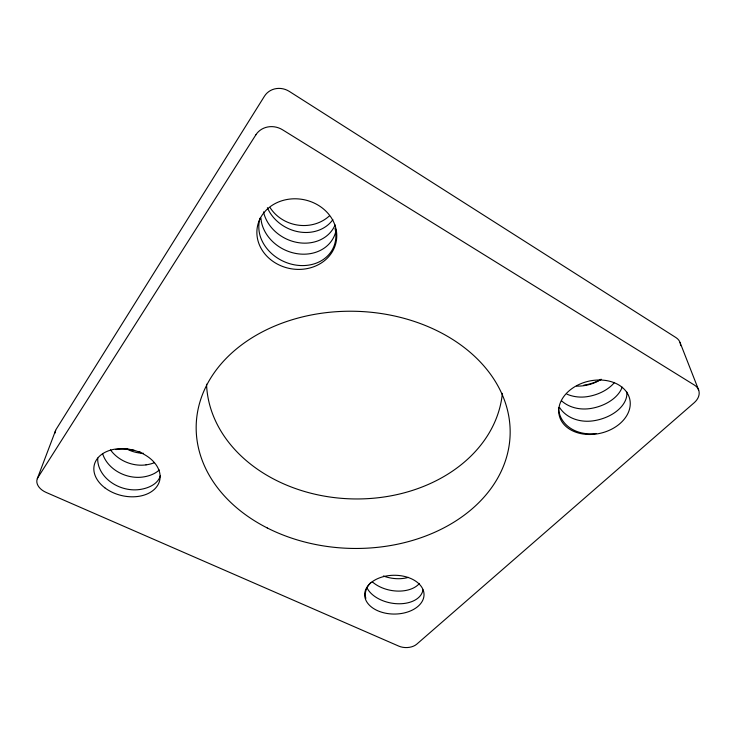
<?xml version="1.0" encoding="UTF-8"?>
<svg xmlns="http://www.w3.org/2000/svg" width="736" height="736" viewBox="0 0 736 736"><rect width="100%" height="100%" fill="white"/><g stroke="black" fill="none" stroke-linecap="round" stroke-linejoin="round"><path stroke-width="1.1" d="M37.278 478.75L55.642 430.367M680.064 342.534L698.694 390.144M680.588 345.635A16.008 11.905 -18.7 0 0 675.998 337.612L289.312 91.411A18.262 17.103 28.9 0 0 264.454 96.204L56.249 429.162A14.481 10.157 16.8 0 0 55.145 432.989M502.375 393.328A148.212 116.426 1.8 0 1 351.1 498.87A148.212 116.426 1.8 0 1 206.531 384.201M600.493 379.748A34.104 26.128 -14.4 0 1 576.674 386.106M329.342 215.942A37.518 33.856 12.4 0 1 270.112 207.653M626.824 392.04A35.392 22.844 -12.1 0 1 592.857 420.882A35.107 29.072 -14.9 0 1 559.507 407.385M614.532 382.426A34.344 22.761 -12.6 0 1 586.776 396.722A34.086 28.621 -15.9 0 1 566.922 394.146M622.178 387.173A34.859 22.807 -12.4 0 1 589.775 408.627A34.583 28.851 -15.4 0 1 561.605 400.872M596.031 433.495A35.641 29.302 -14.4 0 1 558.495 407.744M601.183 379.215A33.847 22.706 -12.9 0 1 583.86 385.149M422.97 589.84A29.109 18.418 10.5 0 1 397.532 603.75A29.109 18.418 10.5 0 1 366.951 587.779M408.397 577.374A28.382 18.428 10.6 0 1 383.373 575.994M419.465 583.427A28.741 18.428 10.6 0 1 372.204 581.744M365.847 598.34A29.219 19.532 -11.4 0 1 370.815 582.443M97.741 458.05A32.789 25.742 19.3 0 0 139.5 489.55A33.166 20.065 8.6 0 0 160.264 475.852M102.746 454.02A32.338 25.585 19.6 0 0 142.793 477.038A32.688 20.084 8.8 0 0 159.234 469.982M143.548 453.339A31.473 25.272 20.4 0 1 126.896 449.061M154.496 462.659A32.228 20.084 8.9 0 1 145.995 464.885M145.995 464.876A31.896 25.429 20 0 1 110.492 449.88M115.883 449.567A33.166 20.065 8.6 0 1 134.559 450.432M138.626 451.518A33.166 20.065 8.6 0 1 140.585 452.171M335.092 224.968A38.364 32.605 26.1 0 1 298.457 242.668A38.364 32.605 26.1 0 1 264.049 214.01A37.72 34.518 -8.9 0 1 263.525 211.913M332.874 219.641A37.757 32.31 26.8 0 1 298.604 231.822A37.757 32.31 26.8 0 1 267.38 207.718M336.14 230.009A38.99 32.899 25.3 0 1 300.665 254.086A38.99 32.899 25.3 0 1 262.099 224.719A38.355 34.859 -8.4 0 1 260.94 218.27M335.018 228.445A39.643 33.194 24.7 0 1 306.526 265.392A39.643 33.194 24.7 0 1 260.093 235.787A39.008 35.199 -8 0 1 259.964 218.224M255.889 134.798L37.904 477.535A15.309 10.276 15.7 0 0 46.11 492.412L398.838 646.144A12.917 8.068 -0.4 0 0 416.742 644.184L694.168 402.748A17.002 12.172 -17.1 0 0 694.444 385.103L282.569 129.803A19.55 17.94 22.4 0 0 255.889 134.798M267.242 527.951A157.035 118.579 1.8 0 0 509.919 438.546A157.035 118.579 1.8 0 0 282.32 323.049A157.035 118.579 1.8 0 0 267.242 527.951M270.48 259.504A40.094 35.126 10.5 0 0 335.993 242.622A40.094 35.126 10.5 0 0 283.967 200.164A40.094 35.126 10.5 0 0 270.48 259.504M104.816 487.784A33.608 23.451 13.3 0 0 159.408 481.473A33.608 23.451 13.3 0 0 116.73 448.905A33.608 23.451 13.3 0 0 104.816 487.784M379.491 611.469A29.679 19.394 -0.1 0 0 424.028 594.633A29.679 19.394 -0.1 0 0 379.537 577.87A29.679 19.394 -0.1 0 0 379.491 611.469M580.511 433.532A36.193 26.689 -13 0 0 629.988 400.31A36.193 26.689 -13 0 0 572.958 387.89A36.193 26.689 -13 0 0 580.511 433.532"/></g></svg>
